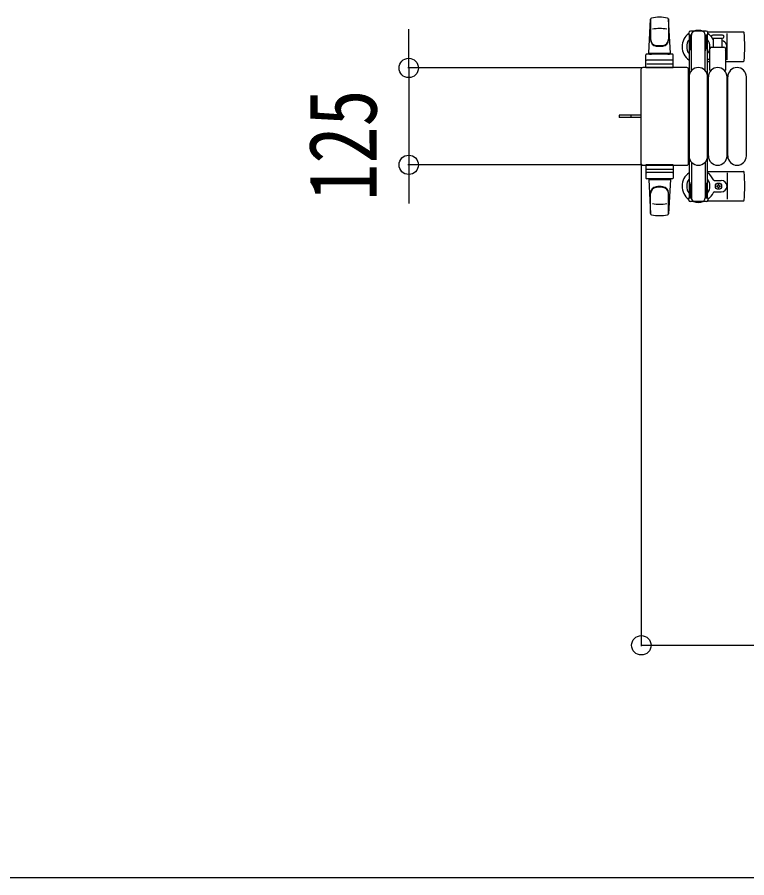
# Model space of a CAD drawing. Units: millimetres, scale not verified. Extents: x -16832 to 16820, y -11880 to 11880.
# Drawn here: x 10384 to 11325, y 8035 to 9146 of the extents above; entities that cross this region are included whole.
import ezdxf
from ezdxf.enums import TextEntityAlignment as Align

# ---------------------------------------------------------------- set-up
doc = ezdxf.new("R2010")
doc.units = ezdxf.units.MM
doc.header["$LTSCALE"] = 50
for name, color, linetype in [('0-3_YKK_13', 4, 'Continuous'), ('0-4_YKK_A1', 4, 'Continuous'), ('0-5_YKK_D', 6, 'Continuous')]:
    doc.layers.add(name, color=color, linetype=linetype)
doc.styles.add('ＭＳ ゴシック', font='')
doc.styles.get('ＭＳ ゴシック').set_extended_font_data('MS Gothic')

msp = doc.modelspace()

# ---------------------------------------------------------------- linework, layer by layer
at = {"layer": '0-3_YKK_13'}
for p, q in [((11198.58, 9099.06), (11201.01, 9143.09)), ((11201.08, 9142.67), (11201.08, 9116.93)), ((11224.08, 9143.44), (11224.08, 9116.25)), ((11226.58, 9099.06), (11224.14, 9143.09)), ((11251.78, 9119.26), (11252.58, 9119.26)), ((11251.78, 9108.75), (11251.78, 9119.26)), ((11272.88, 9127.56), (11252.28, 9127.56)), ((11252.58, 9105.76), (11252.58, 9122.76)), ((11253.58, 9076.5), (11253.58, 9122.56)), ((11271.58, 9122.76), (11274.88, 9122.76)), ((11271.58, 9076.5), (11271.58, 9122.56)), ((11272.58, 9105.76), (11272.58, 9122.76)), ((11273.38, 9119.26), (11272.58, 9119.26)), ((11273.38, 9108.75), (11273.38, 9119.26)), ((11274.61, 9126.56), (11320.67, 9126.56)), ((11274.88, 9122.76), (11274.88, 9125.56)), ((11281.33, 9118.56), (11293.83, 9118.56)), ((11282.08, 9107.06), (11282.08, 9118.56)), ((11293.08, 9118.56), (11293.08, 9107.06)), ((11299.58, 9090.56), (11299.58, 9124.56)), ((11253.38, 9102.76), (11251.78, 9108.75)), ((11271.77, 9102.76), (11273.38, 9108.75)), ((11279.58, 9107.06), (11295.58, 9107.06)), ((11195.08, 9080.06), (11195.08, 9097.06)), ((11229.08, 9098.06), (11196.08, 9098.06)), ((11198.58, 9099.06), (11226.58, 9099.06)), ((11199.58, 9098.06), (11199.58, 9099.06)), ((11199.58, 9099.06), (11225.58, 9099.06)), ((11199.58, 9098.06), (11201.98, 9098.06)), ((11223.18, 9098.06), (11225.58, 9098.06)), ((11225.58, 9098.06), (11225.58, 9099.06)), ((11230.08, 9080.06), (11230.08, 9097.06)), ((11253.38, 9102.76), (11253.58, 9102.76)), ((11271.77, 9102.76), (11271.58, 9102.76)), ((11277.58, 9077.24), (11277.58, 9105.06)), ((11297.58, 9105.06), (11297.58, 9077.24)), ((11196.02, 9085.56), (11229.19, 9085.56)), ((11229.08, 9090.06), (11196.08, 9090.06)), ((11274.58, 9088.56), (11277.58, 9088.56)), ((11297.58, 9088.56), (11320.67, 9088.56)), ((11188.58, 9078.07), (11188.58, 8957.06)), ((11188.58, 9078.07), (11188.58, 9078.07)), ((11247.58, 9080.56), (11191.07, 9080.56)), ((11191.07, 9080.56), (11191.07, 9080.56)), ((11230.08, 9080.06), (11195.08, 9080.06)), ((11247.58, 9080.56), (11247.58, 9080.56)), ((11250.08, 9078.07), (11250.07, 9078.07)), ((11250.08, 8957.06), (11250.08, 9078.07)), ((11250.58, 8966.56), (11250.58, 9068.56)), ((11274.58, 8966.56), (11274.58, 9068.56)), ((11275.58, 8966.56), (11275.58, 9068.56)), ((11299.58, 8966.56), (11299.58, 9068.56)), ((11300.58, 8966.56), (11300.58, 9068.56)), ((11324.58, 8966.56), (11324.58, 9068.56)), ((11160.58, 9019.06), (11160.58, 9016.06)), ((11175.43, 9019.06), (11175.43, 9016.06)), ((11176.08, 9016.06), (11160.58, 9016.06)), ((11188.58, 9016.06), (11176.08, 9016.06)), ((11188.58, 8957.06), (11188.58, 8957.06)), ((11191.07, 8954.56), (11247.58, 8954.56)), ((11191.07, 8954.56), (11191.07, 8954.56)), ((11230.08, 8955.06), (11195.08, 8955.06)), ((11195.08, 8955.06), (11195.08, 8938.06)), ((11230.08, 8955.06), (11230.08, 8938.06)), ((11247.58, 8954.56), (11247.58, 8954.56)), ((11250.07, 8957.06), (11250.08, 8957.06)), ((11253.58, 8958.62), (11253.58, 8912.56)), ((11271.58, 8958.62), (11271.58, 8912.56)), ((11196.02, 8949.56), (11229.19, 8949.56)), ((11229.08, 8945.06), (11196.08, 8945.06)), ((11274.58, 8946.56), (11320.67, 8946.56)), ((11299.58, 8944.56), (11299.58, 8910.56)), ((11229.08, 8937.06), (11196.08, 8937.06)), ((11198.58, 8936.06), (11226.58, 8936.06)), ((11198.58, 8936.06), (11201.01, 8892.03)), ((11199.58, 8937.06), (11201.98, 8937.06)), ((11199.58, 8937.06), (11199.58, 8936.06)), ((11199.58, 8936.06), (11225.58, 8936.06)), ((11223.18, 8937.06), (11225.58, 8937.06)), ((11226.58, 8936.06), (11224.14, 8892.03)), ((11225.58, 8937.06), (11225.58, 8936.06)), ((11253.38, 8932.36), (11251.78, 8926.38)), ((11252.58, 8929.36), (11252.58, 8912.36)), ((11253.38, 8932.36), (11253.58, 8932.36)), ((11271.77, 8932.36), (11271.58, 8932.36)), ((11271.77, 8932.36), (11273.38, 8926.38)), ((11272.58, 8929.36), (11272.58, 8912.36)), ((11282.87, 8935.06), (11292.08, 8935.06)), ((11201.08, 8892.45), (11201.08, 8918.19)), ((11224.08, 8891.68), (11224.08, 8918.87)), ((11251.78, 8926.38), (11251.78, 8915.86)), ((11273.38, 8926.38), (11273.38, 8915.86)), ((11282.87, 8920.06), (11292.08, 8920.06)), ((11287.26, 8927.12), (11286.38, 8927.12)), ((11289.9, 8928), (11290.78, 8928)), ((11251.78, 8915.86), (11252.58, 8915.86)), ((11272.88, 8907.56), (11252.28, 8907.56)), ((11271.58, 8912.36), (11274.88, 8912.36)), ((11273.38, 8915.86), (11272.58, 8915.86)), ((11274.61, 8908.56), (11320.67, 8908.56)), ((11274.88, 8912.36), (11274.88, 8909.56))]:
    msp.add_line(p, q, dxfattribs=at)
for points in [[(11250.28, 9125.56), (11250.28, 9122.76), (11253.58, 9122.76)], [(11293.83, 9122.56), (11287.58, 9122.56), (11281.33, 9122.56)], [(11188.58, 9019.06), (11176.08, 9019.06), (11160.58, 9019.06)], [(11288.14, 8928.88), (11288.14, 8929.76), (11289.02, 8929.76), (11289.02, 8928.88)], [(11286.38, 8927.12), (11286.38, 8928), (11287.26, 8928)], [(11289.02, 8926.24), (11289.02, 8925.36), (11288.14, 8925.36), (11288.14, 8926.24)], [(11290.78, 8928), (11290.78, 8927.12), (11289.9, 8927.12)], [(11250.28, 8909.56), (11250.28, 8912.36), (11253.58, 8912.36)]]:
    msp.add_lwpolyline(points, dxfattribs=at)
msp.add_circle((11288.58, 8927.56), 4, dxfattribs=at)
for centre, radius, start, end in [((11202.51, 9143.01), 1.5, 101.97738, 176.83138), ((11212.58, 9095.56), 50, 78.05356, 101.94644), ((11212.58, 9095.56), 50, 78.02262, 101.94644), ((11222.64, 9143.01), 1.5, 3.16862, 78.02262), ((11212.58, 9080.96), 50, 79.12335, 100.54947), ((11262.58, 9107.56), 21, 72.24721, 107.75279), ((11262.58, 9107.56), 21, 125.85347, 235.1501), ((11252.28, 9125.56), 2, 90, 180), ((11258.58, 9122.56), 5, 90, 180), ((11266.58, 9122.56), 5, 0, 90), ((11272.88, 9125.56), 2, 0, 90), ((11262.58, 9107.56), 21, 36.9292, 54.14653), ((11281.33, 9120.56), 2, 90, 180), ((11281.33, 9120.56), 2, 180, 270), ((11262.58, 9107.56), 21, 22.72842, 32.5406), ((11293.83, 9120.56), 2, 0, 90), ((11293.83, 9120.56), 2, 270, 0), ((11320.67, 9125.56), 1, 5.73917, 90), ((11141.58, 9107.56), 181, 354.26083, 5.73917), ((11209.08, 9117.13), 8, 180, 263.72071), ((11209.08, 9116.25), 8, 180, 263.72071), ((11212.58, 9148.93), 40, 263.72071, 276.27929), ((11212.58, 9148.06), 40, 263.72071, 276.27929), ((11216.08, 9117.13), 8, 276.27929, 0), ((11216.08, 9116.25), 8, 276.27929, 0), ((11262.58, 9107.56), 15, 143.1301, 216.8699), ((11262.58, 9107.56), 15, 323.1301, 36.8699), ((11279.58, 9105.06), 2, 90, 180), ((11282.87, 9116.06), 1, 202.72842, 217.66294), ((11292.08, 9107.56), 7.5, 317.16663, 82.33771), ((11295.58, 9105.06), 2, 0, 90), ((11196.08, 9097.06), 1, 90, 180), ((11229.08, 9097.06), 1, 0, 90), ((11196.08, 9089.06), 1, 90, 180), ((11229.08, 9089.06), 1, 0, 90), ((11262.58, 9107.56), 21, 304.8499, 315.58471), ((11320.67, 9089.56), 1, 270, 354.26083), ((11262.58, 9068.56), 12, 0, 180), ((11287.58, 9068.56), 12, 0, 180), ((11278.58, 9077.24), 1, 180, 258.06047), ((11296.58, 9077.24), 1, 281.93946, 0), ((11312.58, 9068.56), 12, 0, 180), ((11262.58, 8966.56), 12, 180, 0), ((11287.58, 8966.56), 12, 180, 0), ((11312.58, 8966.56), 12, 180, 0), ((11196.08, 8946.06), 1, 180, 270), ((11229.08, 8946.06), 1, 270, 0), ((11262.58, 8927.56), 21, 124.8499, 234.14653), ((11262.58, 8927.56), 21, 22.72842, 55.1501), ((11320.67, 8945.56), 1, 5.73917, 90), ((11141.58, 8927.56), 181, 354.26083, 5.73917), ((11196.08, 8938.06), 1, 180, 270), ((11229.08, 8938.06), 1, 270, 0), ((11262.58, 8927.56), 15, 143.1301, 216.8699), ((11262.58, 8927.56), 15, 323.1301, 36.8699), ((11282.87, 8936.06), 1, 202.72842, 270), ((11287.26, 8928.88), 0.88, 270, 0), ((11289.9, 8928.88), 0.88, 180, 270), ((11292.08, 8927.56), 7.5, 270, 90), ((11209.08, 8918.87), 8, 96.27929, 180), ((11209.08, 8918), 8, 96.27929, 180), ((11212.58, 8887.06), 40, 83.72071, 96.27929), ((11212.58, 8886.19), 40, 83.72071, 96.27929), ((11216.08, 8918.87), 8, 0, 83.72071), ((11216.08, 8918), 8, 0, 83.72071), ((11262.58, 8927.56), 21, 305.85347, 337.27158), ((11282.87, 8919.06), 1, 90, 157.27158), ((11287.26, 8926.24), 0.88, 0, 90), ((11289.9, 8926.24), 0.88, 90, 180), ((11252.28, 8909.56), 2, 180, 270), ((11258.58, 8912.56), 5, 180, 270), ((11262.58, 8927.56), 21, 252.24721, 287.75279), ((11266.58, 8912.56), 5, 270, 0), ((11272.88, 8909.56), 2, 270, 0), ((11320.67, 8909.56), 1, 270, 354.26083), ((11212.58, 8954.16), 50, 259.45053, 280.87665), ((11202.51, 8892.12), 1.5, 183.16862, 258.02262), ((11212.58, 8939.56), 50, 258.05356, 281.97738), ((11212.58, 8939.56), 50, 258.05356, 281.94644), ((11222.64, 8892.12), 1.5, 281.97738, 356.83138)]:
    msp.add_arc(centre, radius, start, end, dxfattribs=at)
for centre, major_axis, start_param, end_param in [((11191.08, 9078.06), (1.77, -1.77), 2.358058, 3.9251274), ((11247.57, 9078.06), (-1.77, -1.77), 2.358058, 3.9251274), ((11191.08, 8957.07), (-1.77, -1.77), 5.4996506, 7.06672), ((11247.57, 8957.07), (1.77, -1.77), 5.4996506, 7.06672)]:
    msp.add_ellipse(centre, major_axis=major_axis, ratio=0.997169, start_param=start_param, end_param=end_param, dxfattribs=at)
at = {"layer": '0-4_YKK_A1'}
for p, q in [((11250.58, 9122.56), (11250.58, 8912.56)), ((11252.58, 9122.56), (11250.58, 9122.56)), ((11274.58, 9122.56), (11272.58, 9122.56)), ((11274.58, 8912.56), (11274.58, 9122.56)), ((11250.58, 8912.56), (11253.58, 8912.56)), ((11271.58, 8912.56), (11274.58, 8912.56))]:
    msp.add_line(p, q, dxfattribs=at)
at = {"layer": '0-5_YKK_D'}
for p, q in [((10889.08, 9080.06), (10889.08, 9130.06)), ((11190.08, 9080.06), (10888.08, 9080.06)), ((10889.08, 9080.06), (10889.08, 8955.06)), ((11190.08, 8955.06), (10888.08, 8955.06)), ((10889.08, 8955.06), (10889.08, 8905.06)), ((11189.08, 8956.06), (11189.08, 8334.06)), ((11189.08, 8335.06), (11711.08, 8335.06)), ((11711.08, 8035.06), (8375.08, 8035.06))]:
    msp.add_line(p, q, dxfattribs=at)
for centre in [(10889.08, 9080.06), (10889.08, 8955.06), (11189.08, 8335.06)]:
    msp.add_circle(centre, 12.5, dxfattribs=at)

# ---------------------------------------------------------------- texts
at = {"layer": '0-5_YKK_D', "style": 'ＭＳ ゴシック', "width": 0.8}
msp.add_text('125', height=87.98, rotation=90, dxfattribs=at).set_placement((10874.08, 8908.76), align=Align.BOTTOM_LEFT)

doc.saveas('drawing.dxf')
